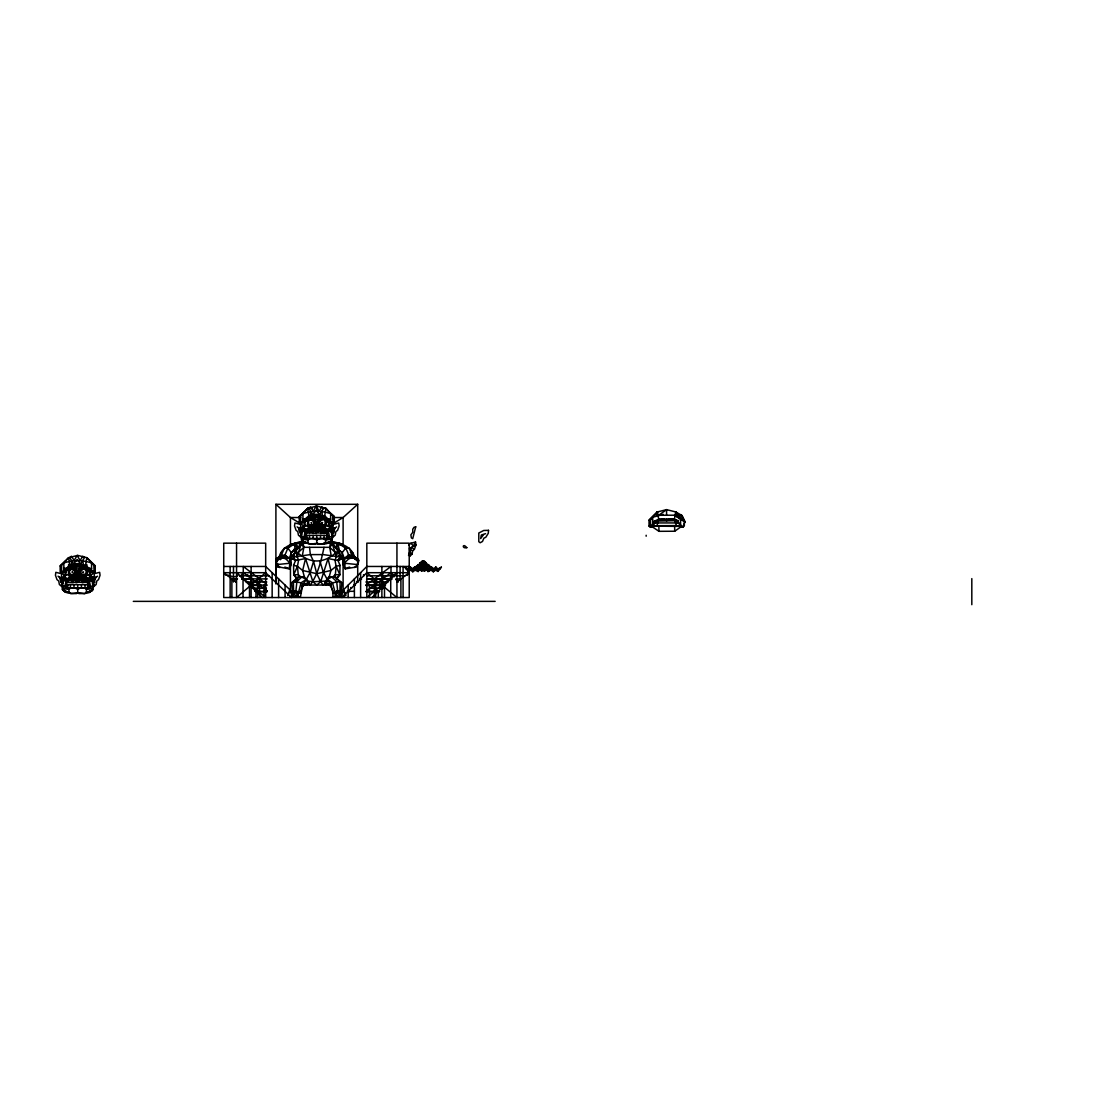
<?xml version="1.0" encoding="UTF-8"?>
<svg xmlns="http://www.w3.org/2000/svg" width="1109" height="1109" viewBox="0 0 1109 1109"><rect width="100%" height="100%" fill="white"/><g stroke="black" fill="none" stroke-linecap="round" stroke-linejoin="round"><path stroke-width="1.5" d="M95.249 565.923L86.835 557.675L95.249 565.923L95.222 571.87L93.808 573.02L85.587 565.063L86.835 557.675L77.713 555.387L68.592 557.675L60.163 565.923L60.191 571.87L61.619 573.02L66.471 571.842M74.317 574.836L66.706 574.836L63.255 576.832L61.549 584.706L62.478 589.6C66.096 594.174 72.57 593.842 77.713 592.622L78.933 593.578L84.686 593.578L89.607 592.358L92.934 589.6L93.863 584.706L93.004 579.175L90.286 575.765L90.231 571.107L87.93 568.64M275.905 583.986L275.905 565.354M357.708 582.294L357.708 504.304L343.111 517.529L332.866 523.711L324.674 515.74L325.907 508.352L316.786 506.064L307.664 508.352L299.25 516.6L299.264 522.547L304.226 526.442L305.779 525.514L313.39 525.514M329.304 526.442L329.304 521.784L332.977 523.587L329.345 526.442L327.779 525.514L320.168 525.514M331.189 527.51L331.993 529.742L329.359 526.442L329.345 521.798L327.003 519.317M425.565 569.069L428.268 569.957L429.765 568.917L430.126 566.519L428.462 564.689L424.206 567.004L421.947 567.004L417.691 564.689L419.59 564.883L419.133 564.259L416.027 566.519L416.388 568.917L418.966 568.917L421.545 570.858L424.595 570.872L424.345 568.917M424.359 563.358L424.608 561.459L423.083 560.974L418.897 564.689L418.966 568.917L421.545 569.513L421.559 570.872L420.63 570.165M345.19 568.889L344.22 557.813C348.448 556.995 363.766 557.051 357.015 564.523L357.209 566.851L345.19 568.889L343.125 564.453L344.22 557.813L352.08 557.425L357.417 558.603L358.11 564.231M433.356 571.787L433.647 568.778L435.823 567.004L437.681 568.848L438 571.412L435.532 570.165L433.356 571.787L431.013 570.165L428.019 571.537L426.397 569.513L424.595 569.513L424.595 570.872L427.159 568.945L429.765 568.917M74.22 575.017L74.566 572.993L76.576 575.488L78.836 575.488L79.238 571.592L76.174 571.592L73.527 574.809L73.596 579.05L76.174 580.991L79.224 581.005L81.789 579.078L84.395 579.05L84.755 576.638L83.092 574.809L80.999 574.67L86.377 575.834L85.601 574.836L83.3 575.682M317.909 526.165L318.311 522.27L315.247 522.27L312.599 525.486L312.669 529.728L315.247 531.668L318.297 531.682L320.861 529.755L320.958 525.486L318.311 522.27L315.247 522.27L315.247 523.67L313.639 523.67L315.649 526.165L317.909 526.165L319.933 523.67L318.311 523.67M424.206 565.354L424.608 561.459L421.545 561.459L421.545 562.859L419.937 562.859L421.947 565.354L424.206 565.354L426.216 562.859L424.608 561.459L424.608 562.859L426.216 562.859L427.256 564.689L427.187 568.917L424.608 570.858L424.206 563.053L420.727 564.093L420.006 568.64L421.947 570.095L424.206 570.095L426.147 568.64L425.426 564.093L421.947 563.053L421.545 561.459L421.808 563.358M293.275 591.319L293.317 587.95M72.903 572.147L71.905 571.981L72.695 572.618M93.627 580.298L92.005 580.298L92.629 581.546L92.31 578.981L90.453 577.124L90.162 580.298L92.629 581.546L95.998 577.29L87.985 581.92L87.306 580.298L85.643 580.298L87.985 581.92L88.276 578.898L85.934 576.985L85.643 580.298L82.648 581.671L80.195 579.203L79.224 581.005L78.836 573.187L77.699 572.812L74.58 575.599L74.636 578.759L76.576 580.215L78.836 580.215L80.777 578.759L80.832 575.599L78.85 573.187L76.576 573.187L76.174 571.592L79.224 571.592L81.886 574.809L81.816 579.05L78.975 580.187L79.224 581.005L80.153 580.298M311.865 522.81L310.95 522.783L311.657 523.365M79.141 571.787L79.183 568.723L82.953 565.964L86.765 567.406L86.835 564.495M345.661 595.159L343.873 590.529L339.867 596.697L340.13 581.518L335.445 577.068L329.276 576.597L327.016 578.801L324.951 583.57L326.462 585.039L324.951 582.696L327.183 579.397L331.868 577.054L335.445 577.068L336.97 579.397M337.025 578.579L339.839 574.712L340.006 565.354L338.009 560.461L340.186 557.023L338.12 550.563L330.69 541.76L328.68 541.788M66.346 580.866L66.221 587.216L63.754 588.56L64.114 591.111M82.815 572.618L83.605 571.981L82.607 572.189M305.446 529.963L305.294 537.893L302.84 539.237L302.84 541.58L309.799 544.256L315.566 544.256L316.786 543.299C321.915 544.519 328.403 544.852 332.007 540.277L332.936 535.384L332.27 531.059M322.012 523.365L322.608 522.547L321.679 522.866M315.247 530.324L315.275 531.682L315.649 530.892L313.708 529.437L313.653 526.276L315.635 523.864L317.923 523.864L318.297 531.682L319.267 529.88L321.97 530.767L323.468 529.728L323.828 527.316L322.164 525.486L320.071 525.347L320.321 526.747M62.756 579.286L65.14 575.765L65.154 571.107L67.483 568.64M302.674 528.383L304.226 526.442L304.226 521.784L306.555 519.317M357.015 564.523L344.206 563.206L344.22 557.813M79.155 569.499L82.953 565.964L72.459 565.964L68.647 567.406L65.93 571.107L65.93 575.308L64.696 575.682L64.696 577.858L62.409 579.175M318.228 520.163L322.026 516.642L325.907 518.18M79.086 571.787L79.183 568.723L68.647 569.749L65.93 571.107M73.527 574.809L74.58 575.599L74.636 578.759L76.576 579.397L84.728 577.928L83.563 577.623M313.251 526.747L313.293 525.694M323.8 528.605L315.649 530.074L313.708 529.437L313.653 526.276L312.599 525.486M419.951 565.465L420.006 568.64L421.947 569.277L430.098 567.808M357.417 558.603L357.264 560.974L352.094 556.441L347.172 557.508L352.496 556.136L357.417 558.603L352.496 556.136M277.264 566.851L277.458 564.523C270.79 556.801 285.983 557.203 290.253 557.813L291.348 564.453L289.283 568.889L277.347 566.671M355.379 585.136L354.409 585.108M385.031 584.609L385.225 585.663L384.865 584.748M391.435 578.177L391.435 579.439L391.089 578.538M297.489 579.868L293.733 574.712L293.566 565.354L295.562 560.461L293.386 557.023L295.451 550.563C309.009 564.453 324.563 564.453 338.12 550.563L335.057 560.461L336.124 566.297L335.334 574.712L334.211 576.763M341.073 591.291L341.919 582.779L340.13 581.518L332.492 582.779L330.801 584.582L330.496 585.843L333.005 591.18M81.803 569.735L81.096 567.115L82.704 565.964L88.498 568.265L87.666 569.749L85.532 568.654L83.286 568.972L79.903 571.523L78.836 569.832L81.096 567.115M320.875 520.412L320.168 517.792L321.79 516.642L327.571 518.943L326.739 520.412L324.604 519.331L322.359 519.65L318.976 522.2L317.923 520.509L320.168 517.792M295.84 591.36L296.907 581.504L301.703 577.054L304.296 576.597L310.34 585.039C318.103 574.06 321.319 560.184 324.022 547.319M68.106 580.298L67.427 581.92L65.251 580.298L62.783 581.546L63.102 578.981L64.96 577.124L67.136 578.898L67.427 581.92L69.77 580.298L72.764 581.671L74.386 579.647L76.174 579.647M308.801 530.657L307.262 530.767L306.5 532.597L304.337 530.961L301.856 532.223L302.175 529.658L304.046 527.801L306.209 529.575L306.5 532.597L308.843 530.961L311.851 532.348L313.695 529.492M412.798 571.787L410.621 570.165L408.154 571.412L408.472 568.848L410.33 567.004L412.506 568.778L412.798 571.787L415.14 570.165L418.135 571.537L419.757 569.513L416.471 569.887M276.363 564.231L279.856 567.517L276.363 564.231L277.056 558.603L281.977 556.136L287.3 557.508L281.977 556.136M287.675 595.464L289.56 590.529L297.129 596.697L296.505 590.958L292.166 590.958M83.286 568.972L82.704 565.964M322.359 519.65L321.79 516.642M63.56 578.524L62.52 586.398L64.96 586.19L67.621 587.812C68.98 583.348 64.974 583.376 66.318 587.812L89.094 587.812C90.439 583.376 86.447 583.348 87.791 587.812L91.659 588.56L91.659 590.903L89.607 591.111L89.607 592.358L86.211 592.358M302.632 529.201L301.593 537.061L304.032 536.867L306.708 538.489C308.052 534.025 304.046 534.053 305.405 538.489M303.201 541.788L301.551 540.277L300.622 535.384L301.482 529.852L302.327 527.51L305.779 525.514M72.113 575.682L72.237 574.836L74.414 574.67L72.321 574.809L70.657 576.638L71.018 579.05L72.515 580.09L74.386 579.647L71.018 579.05M311.185 526.359L308.884 525.514L308.108 526.512L311.185 526.359L315.51 523.004L318.311 522.27M81.096 574.836L90.716 575.682L93.017 579.175L93.295 582.96L94.639 582.197L93.808 565.41L89.981 561.182L91.562 562.998L91.562 570.206L89.33 568.39M332.381 533.637L333.726 532.861L334.211 529.797L332.922 527.316L332.88 516.087L325.907 508.352L322.871 508.352M302.008 528.896L301.828 529.963M340.186 557.023L331.244 555.734L329.692 547.319L330.69 541.76C340.754 542.62 352.787 546.987 354.811 558.201M298.238 579.3L293.733 574.712L297.448 566.297L298.515 560.461L295.451 550.563L302.882 541.76L304.878 541.788L304.878 543.036L308.288 543.036M293.386 557.023L302.327 555.734L303.88 547.319L302.882 541.76C293.428 542.717 281.658 546.335 279.274 556.801M345.758 595.464L343.873 590.529L336.304 596.697L336.928 590.958L341.267 590.958M344.289 595.464L344.747 592.996L343.291 592.372M315.275 531.682L319.849 529.437L319.905 526.276L317.923 523.864L315.649 523.864L315.247 522.27L315.51 524.169L315.303 519.4L311.546 516.642L307.72 518.083L305.003 521.784L305.003 525.985L303.783 526.359L303.783 528.536L301.482 529.852M357.666 559.283L352.898 555.373L348.129 555.373L343.36 559.283L343.36 563.206L344.455 560.821M408.472 555.249L410.025 555.969L412.021 554.237L412.687 550.716L414.392 549.371L415.944 544.976L415.542 542.051L410.871 543.216L408.736 544.976M289.283 568.889L290.253 557.813L284.07 557.245L275.684 560.142M319.849 529.437L319.905 526.276L320.958 525.486M324.757 530.657L326.309 530.767L327.058 532.597L329.234 530.961L331.702 532.223L331.383 529.658L329.525 527.801L327.349 529.575L327.058 532.597L324.715 530.961L321.721 532.348L320.21 529.728M66.096 580.672L64.96 586.19L67.497 588.56M305.169 531.35L304.032 536.867L304.878 539.237L302.84 539.237L300.622 535.384M97.481 576.195L95.651 577.637L93.724 582.059M334.128 531.211L334.724 528.314L336.554 526.872M408.847 554.098L411.536 547.361L415.944 544.976M67.996 569.749L69.659 567.78L72.043 567.78L76.66 570.927L72.861 565.964L67.178 568.265L67.996 569.749L70.837 568.654L75.62 571.523L76.66 570.927M307.068 520.412L308.732 518.457L311.116 518.457L315.746 521.604L311.934 516.642L306.25 518.943L307.068 520.412L309.91 519.331L314.693 522.2L315.746 521.604M291.002 558.686L295.909 559.948L290.627 558.686L291.376 552.642L287.855 548.123L284.334 548.123L281.09 555.859L285.443 555.373L289.019 558.312M89.857 586.509L89.607 588.56M328.929 537.186L328.68 538.212L326.864 538.489L307.706 538.489M295.562 560.461L305.557 558.576L302.646 570.497L304.296 576.597L298.127 577.068L291.653 582.779L292.499 591.291M298.363 592.996L301.08 582.779L306.389 579.397L310.34 572.008L313.556 561.404L310.34 554.597L309.55 547.319M284.888 557.425L285.443 555.373L280.674 555.373L275.905 559.283L277.555 560.544L281.076 556.954L284.888 557.425L281.215 557.425L278.775 559.504M355.143 559.158L352.496 556.954L348.683 557.425L352.357 557.425L352.898 555.373L348.129 555.373L346.576 557.952M294.98 581.989L298.127 577.068L301.703 577.054L306.389 579.397L302.771 584.582L300.484 596.697L290.364 596.697M658.261 520.911L656.958 525.694L650.484 527.274L649.056 526.123L649.028 520.176L657.457 511.928L666.578 509.641L675.7 511.928L681.883 515.435L684.932 521.757L682.867 527.274L676.379 525.611L656.958 525.694L658.871 526.512L658.954 531.322L674.716 531.239L681.578 526.401L649.056 526.123M377.975 591.624L377.573 590.834L377.739 591.887M381.704 587.95L381.302 587.16L381.482 588.214M290.031 561.764L291.376 557.148L299.652 545.975M289.38 558.201L291.376 552.642L294.287 549.496L296.242 542.786L302.66 541.968M75.26 580.298L76.174 580.991L76.438 580.187M343.984 563.303L342.196 557.148L335.75 547.846L337.33 542.786C344.469 543.188 346.937 550.092 348.933 555.859M79.903 571.523L83.438 567.78L85.864 567.78L87.666 569.749M318.976 522.2L322.511 518.457L324.937 518.457L326.739 520.412M297.129 596.697L298.293 592.996L296.505 590.958M296.962 557.023L301.232 544.103L303.88 547.319L329.692 547.319L335.015 552.171L336.609 557.023M66.013 585.136L67.386 581.019M305.086 535.813L306.001 533.069M338.009 560.461L328.014 558.576L320.667 581.754L316.786 585.039L312.904 581.754L306.93 581.005M86.28 566.644L85.532 568.654M325.353 517.321L324.604 519.331M684.336 521.771L684.336 525.971L682.867 527.274L674.452 519.234L675.7 511.928L684.932 521.757L681.883 515.435L678.625 514.978M338.938 559.948L342.944 558.686L337.663 559.948L338.938 559.948L340.713 555.664L338.328 556.136M414.059 568.737L414.849 566.851L418.135 571.537M284.639 555.859L287.855 548.123L290.627 544.658L293.996 544.505L290.627 544.658M81.803 580.09L81.123 579.425L82.898 580.09L84.395 579.05M320.21 529.492L318.047 530.864L318.297 531.682L319.226 530.975M483.482 534.677L480.654 538.586L481.32 535.009L485.576 533.651M72.861 565.964L72.293 568.972M311.934 516.642L311.366 519.65M333.171 519.151L334.322 516.6L329.054 511.859L334.322 516.6L334.308 522.547L332.88 523.698L328.014 522.519M656.223 514.59L657.457 511.928L658.691 519.317L654.379 521.133L650.484 527.274L650.484 519.664L657.457 511.928L656.223 514.59L657.457 511.928L649.028 520.176M299.943 592.511L300.484 592.996L299.874 592.511L303.076 585.843L308.621 582.696L306.389 579.397M76.188 581.005L76.576 573.187L77.699 575.488L78.85 573.187M63.393 580.298L62.783 581.546L59.415 577.29L65.251 580.298L64.96 577.124L64.059 578.967L60.787 579.023M294.855 545.6L296.242 542.786L301.385 544.491L302.882 541.76M408.777 570.165L408.154 571.412L404.785 567.156L410.621 570.165L410.33 567.004L409.207 569.291M315.649 530.892L315.649 523.864L316.786 526.165L317.923 523.864M421.808 568.917L421.559 570.872L421.947 563.053L423.083 565.354L424.22 563.053M301.191 533.637L299.846 532.861L299.361 529.797L300.594 527.316L300.691 516.087L307.664 508.352L312.225 508.352M80.777 570.664L80.527 573.408L81.609 574.268L85.712 574.24L86.197 571.107L84.769 568.654M319.849 521.341L319.6 524.086L320.681 524.945L324.785 524.917L325.284 521.784L323.842 519.331M347.838 591.693L347.464 590.834L347.63 591.887M354.062 585.469L353.688 584.609L353.854 585.663M360.273 579.258L359.898 578.385L360.065 579.452M363.461 574.864L363.821 575.765L363.627 574.725M361.492 579.3L361.146 578.385L361.326 579.439M378.654 590.972L379.001 591.873L378.807 590.834M384.185 585.441L383.783 584.609L383.964 585.663M387.887 581.795L387.609 580.922L387.609 582.003L365.873 582.003M390.396 579.217L389.952 578.427L390.174 579.452M394.111 575.585L393.737 574.725L393.931 575.765M415.542 542.051L413.366 545.919L410.871 543.216M93.863 584.706L91.659 588.56L86.447 589.35L84.686 588.006L70.726 588.006L65.819 587.534L65.556 586.509M330.371 541.788L332.936 535.384M306.708 529.88L306.708 532.985L305.405 532.985M326.864 538.489C325.519 534.025 329.525 534.053 328.167 538.489M71.738 560.835L71.198 564.938A14.5 14.5 0 0 1 83.452 564.938L82.718 560.516M310.811 511.512L310.27 515.616A14.5 14.5 0 0 1 322.525 515.616L321.79 511.194M279.108 557.952L281.09 555.859M64.086 576.361L62.118 582.96L60.773 582.197L60.274 579.12M328.389 531.35L329.525 536.867L328.68 538.212L326.864 538.461L328.264 537.893L330.732 539.237L325.533 540.028L323.773 538.683L309.799 538.683L304.892 538.212L304.628 537.186M78.836 575.488L80.846 572.993L81.193 575.017M308.621 582.696L307.11 585.039L308.621 582.696L302.771 584.582L301.08 582.779L293.441 581.518L293.566 596.697L289.56 590.529M354.617 567.517L357.084 565.119M74.442 567.115L73.762 569.735M313.528 517.792L312.835 520.412M277.458 564.523L290.267 563.206L290.253 557.813M289.615 559.574L291.376 557.148M407.197 575.446L409.221 572.688L366.829 572.688L341.96 597.543L341.96 591.333L366.829 566.463L409.221 566.463M291.764 557.023L294.675 553.155M342.57 558.686L342.196 552.642L345.717 548.123L349.238 548.123L352.482 555.859M240.32 576.417L243.259 572.688L267.13 590.861M335.084 527.967L331.549 531.017L329.234 530.961L329.428 529.7L335.084 527.967L331.702 532.223L331.092 530.961M436.96 569.291L435.823 567.004L435.532 570.165L441.382 567.156L438 571.412L437.39 570.165M329.692 547.319L332.34 544.103L335.015 552.171M82.648 581.671L85.92 578.953L87.985 580.312L90.231 578.953L92.477 580.34L95.998 577.29M321.721 532.348L324.992 529.631L325.02 527.662L327.349 529.575M428.019 571.537L431.29 568.82L431.318 566.851L433.647 568.778M85.587 565.063L69.825 565.063L61.619 573.02L61.619 565.41L65.445 561.182L60.163 565.923M275.905 582.294L275.905 504.304L290.447 517.529L300.691 523.711L302.937 520.87L302.937 513.675L304.518 511.859L299.25 516.6M336.928 590.958L335.14 592.996L335.14 596.697M66.083 568.39L63.851 570.206L63.851 562.998L68.592 557.675L69.825 565.063M280.383 559.698L282.393 557.425L284.916 558.631M328.694 543.036L332.007 540.277L328.68 543.036L323.592 543.036M85.934 576.985L83.383 579.813L79.238 579.647M650.484 519.664L654.31 515.435M313.487 525.347L311.393 525.486L309.73 527.316L310.09 529.728L311.587 530.767M311.338 526.747L312.281 525.694M336.457 578.149L339.839 574.712L336.124 566.297L340.006 565.354M348.891 591.873L348.697 590.834L349.072 591.693M372.069 597.543L396.939 572.688L366.829 597.543L366.829 543.16L409.221 543.16L409.221 597.543L223.727 597.543L223.727 543.16L265.675 543.16L265.675 597.543L236.564 572.688L262.431 597.543M650.484 527.274L657.762 520.246M314.013 529.728L312.683 530.767L313.459 530.324L312.683 529.742L310.09 529.728M416.388 568.917L417.885 569.957L419.659 569.291M426.216 562.859L424.359 562.194M344.206 563.206L350.402 557.245L344.331 557.966M291.376 552.642L301.385 544.491M298.557 552.171L303.88 547.319M266.687 590.875L266.687 591.818M345.745 558.659L347.879 556.787M91.659 590.903L86.447 592.054L84.686 593.578L77.713 592.622L76.479 593.578L70.726 593.578L68.966 592.054L63.767 590.903M330.732 541.58L325.533 542.731L323.773 544.256L318.006 544.256L316.786 543.299L309.799 544.256L308.039 542.731L302.84 541.58M421.794 562.194L419.937 562.859M327.072 581.726L323.232 585.039L320.667 581.754L316.786 573.7L313.556 561.404M437.681 568.848L435.726 568.889L435.532 570.165L437.847 570.206L441.382 567.156M324.674 515.74L308.898 515.74L302.937 520.87L305.169 519.067M223.727 566.463L265.675 566.463L291.542 591.333L291.542 597.543L265.675 572.688L236.564 597.543L236.564 543.16M332.936 576.749L335.334 574.712L339.839 574.712M331.924 525.929L334.059 524.169L338.744 523.004L339.132 525.929L337.58 530.324L335.875 531.668L335.209 535.176L333.213 536.908L331.66 536.202M69.465 576.985L69.493 578.953L71.697 580.409L74.386 579.647L72.03 579.813L69.465 576.985L67.136 578.898L68.689 578.87M306.209 529.575L308.552 527.662L311.102 530.49L313.459 530.324L312.683 529.742L313.708 529.437M412.506 568.778L414.849 566.851L415.14 570.165L413.477 570.165M70.837 568.654L69.437 571.107L69.909 574.24L72.265 574.614L75.01 573.408M309.91 519.331L308.51 521.784L308.995 524.917L313.029 524.945L314.083 524.086L313.847 521.341M89.316 580.672L90.453 586.19L89.607 587.534L87.791 587.784L90.453 586.19L92.893 586.398L92.061 580.09M336.124 566.297L330.926 570.497L316.786 573.7L302.646 570.497L297.448 566.297L293.774 565.354M85.005 587.812L85.005 584.706L87.791 584.706M309.494 529.88L309.494 532.985L306.708 532.985M324.078 538.489L324.078 535.384L326.864 535.384M88.706 574.836L90.273 575.765L93.905 572.909L86.765 569.749L79.183 568.723M72.515 580.09L73.374 579.425M81.886 574.809L78.836 577.137L76.576 577.137L74.58 575.599M319.905 526.276L317.909 527.815L315.649 527.815L313.653 526.276M61.549 584.706L63.754 588.56L68.966 589.35L70.726 588.006M302.84 539.237L308.039 540.028L309.799 538.683M79.238 580.991L81.803 579.064L80.195 579.203M67.621 584.706L70.408 584.706L70.408 587.812M81.026 579.647L84.312 580.007M306.708 535.384L309.494 535.384L309.494 538.489M366.025 585.108L390.992 566.463L390.992 579.314M396.745 582.003L409.221 572.688M427.173 568.931L424.345 570.054M61.522 576.638L61.522 572.909L66.055 571.107L63.435 571.592L65.14 571.454M291.653 582.779L296.602 579.397M663.334 514.368L652.716 517.251L652.716 524.446L654.948 522.935L678.348 522.935L682.867 527.274M328.444 522.394L329.345 521.784L329.456 526.567L331.244 527.51L332.09 529.852L329.789 528.536L329.789 526.359L327.779 525.514M330.69 541.76L335.75 547.846L338.3 546.141M296.242 542.786L287.855 548.123L291.002 544.658L296.242 542.786L297.822 547.846L294.287 549.496M652.716 524.446L654.948 523.032M73.984 579.203L73.222 582.793L66.318 582.308M81.442 587.812L81.442 584.706L85.005 584.706M313.057 529.88L313.057 532.985L309.494 532.985M320.515 538.489L320.515 535.384L324.078 535.384M59.415 577.29L62.936 580.34L65.181 578.953L67.413 580.312L69.493 578.953L69.77 580.298M298.487 527.967L301.856 532.223L304.046 527.801L304.337 530.961L298.487 527.967L302.022 531.017L304.254 529.617L306.5 530.989L308.579 529.631L308.552 527.662M404.785 567.156L408.306 570.206L410.552 568.82L412.798 570.192L414.863 568.82L417.067 570.276L419.757 569.513L418.98 569.957M87.916 588.56L89.607 587.534L84.686 588.006M300.691 543.147L303.616 541.386M77.713 580.187L76.923 582.793L73.984 582.308M77.713 587.812L77.713 584.706L81.442 584.706M316.786 530.864L315.996 533.471L313.057 532.985M316.786 538.489L316.786 535.384L320.515 535.384M65.043 575.89L63.255 576.832L66.706 574.836M78.836 570.927L80.375 570.026L78.836 569.832M70.408 584.706L73.984 584.706L73.984 587.812M85.005 579.203L85.005 582.308L82.191 582.793L81.442 579.203M317.923 521.604L319.447 520.703L317.923 520.509M309.494 535.384L313.057 535.384L313.057 538.489M324.078 529.88L324.078 532.985L321.263 533.471L320.515 529.88M92.671 582.807L94.639 582.197M331.743 533.484L333.726 532.861M304.226 526.442L302.327 527.51L304.116 526.567M73.984 584.706L77.713 584.706M81.442 582.308L77.713 582.308M313.057 535.384L316.786 535.384M320.515 532.985L316.786 532.985M75.079 588.006L77.713 589.35L80.333 588.006M314.152 538.683L316.786 540.028L319.42 538.683M305.003 521.784L307.72 520.412L318.255 519.4L322.026 516.642L311.546 516.642L315.303 519.4M349.557 558.631L352.08 557.425L358.956 560.197M237.576 575.793C233.001 578.801 227.969 573.658 227.442 575.585M231.268 578.427L230.949 579.439L231.407 578.538M235.843 581.989L236.175 580.977L235.607 581.795M62.922 585.524L61.369 586.231L59.373 584.498L58.708 580.991L57.003 579.647L55.45 575.252L55.838 572.327L60.524 573.492M88.581 578.815L90.716 577.858L91.853 578.524M288.687 592.996L290.142 592.372M426.369 564.536L428.462 564.689L426.369 564.536L427.575 564.883M277.208 560.974L277.056 558.603L282.379 556.441M93.627 578.427L95.651 577.637M322.386 526.359L324.674 525.514L325.45 526.512L322.386 526.359C321.139 524.488 329.525 525.444 331.231 527.51L329.331 526.456M88.498 568.265L86.613 569.749L87.223 573.325L85.712 574.24M327.571 518.943L325.686 520.412L325.838 525.735M332.187 544.491L337.33 542.786L345.717 548.123L342.57 544.658L339.576 544.505L342.944 544.658M63.851 562.998C72.584 559.906 82.842 559.906 91.562 562.998M302.937 513.675C311.657 510.584 321.915 510.584 330.634 513.675L330.634 520.87L328.403 519.067M76.174 572.993L76.174 571.592L77.699 571.925M341.738 592.372L332.95 592.996L332.95 596.697L344.663 596.697M346.438 568.071L349.668 567.115M418.578 564.883L419.784 564.536M313.459 530.324L310.77 531.086L308.579 529.631L308.843 530.961L307.179 530.961M677.682 515.921L675.7 511.928L680.579 518.873L680.579 524.446L674.452 519.234L658.691 519.317L664.277 519.303L654.379 521.133L678.528 520.62L669.864 519.317L674.466 519.248M74.636 578.759L70.685 577.928L71.849 577.623M94.986 573.492L99.658 572.327L100.06 575.252L98.507 579.647L96.802 580.991L96.136 584.498L94.14 586.231L92.588 585.524M320.071 525.347L322.164 525.486M277.056 558.603L282.393 557.425M293.469 592.996L300.553 592.996M71.087 580.007L72.03 579.813L72.764 581.671M310.173 530.684L311.102 530.49L311.851 532.348M308.884 525.514L305.003 525.985M324.785 524.917L326.309 524.002L325.686 520.412L328.569 521.784L328.569 525.985M331.425 522.977L334.308 522.547L329.304 522.547M235.967 582.003L223.727 572.688L265.675 572.688M258.757 585.677L258.993 584.665L258.397 585.469M302.327 555.734L310.34 554.597L323.232 554.597L331.244 555.734M326.642 581.005L312.904 581.754L305.557 558.576M327.931 533.374L324.078 532.985M88.859 582.696L85.005 582.308M315.746 520.509L314.152 520.703L314.693 522.2M76.66 569.832L75.065 570.026L75.62 571.523M338.675 556.191L341.78 555.845M325.866 538.489L328.694 538.212L323.773 538.683M319.267 529.88L320.889 529.728L319.558 529.728L320.889 530.767M310.894 527.219L309.73 527.316L312.53 527.316M71.822 576.541L70.657 576.638L73.444 576.638M413.56 569.971L415.099 569.846M70.047 575.03L75.218 574.878M302.022 531.017L304.337 530.961L304.129 529.7L302.175 529.658M408.306 570.206L410.621 570.165L410.427 568.889L408.472 568.848M92.31 578.981L90.356 579.023L90.162 580.298L92.477 580.34M62.936 580.34L65.251 580.298L65.057 579.023L63.102 578.981M678.348 522.935C675.409 517.348 667.368 520.149 662.212 519.317M299.86 529.7L303.131 529.645M406.157 568.903L409.429 568.834M313.556 528.605L309.758 528.605M416.055 567.808L427.395 567.808M73.388 577.928L82.024 577.928M674.452 515.2L684.932 521.757L674.452 515.2L658.691 515.283L666.578 509.641L666.578 515.241M668.782 519.289L674.563 519.275L676.892 521.078M653.492 526.096L679.928 525.985M303.076 585.843L301.87 585.843L303.076 585.843L302.771 584.582M275.905 504.304L357.708 504.304M300.636 517.529L290.447 517.529L290.447 544.311M332.908 517.529L343.111 517.529L343.111 544.311M313.14 517.792L320.432 517.792M302.937 519.067L307.72 519.067L307.664 518.166L307.72 525.735L311.31 525.514M330.634 519.067L326.559 519.067L328.569 521.784M305.127 521.784L300.594 523.587L301.496 523.587M332.977 523.587L328.43 521.784L332.256 521.784M300.691 522.117L303.935 522.117M328.014 522.117L332.88 522.117M303.422 522.27L302.521 522.27L304.226 522.131M328.43 521.784L331.064 522.27M314.429 524.904L315.649 524.904M317.909 524.904L319.129 524.904M300.594 527.316L301.496 527.316M321.042 527.316L323.828 527.316L322.664 527.219M332.076 527.316L332.977 527.316M299.361 529.797L300.262 529.797M318.311 529.728L323.468 529.728M333.31 529.797L334.211 529.797M312.447 530.102L313.362 530.102M320.21 530.102L321.111 530.102M300.858 530.961L304.337 530.961M326.393 530.961L324.715 530.961L324.992 529.631L327.072 530.989L329.304 529.617L329.525 527.801L330.427 529.645L333.698 529.7M332.7 530.961L329.234 530.961L329.304 529.617L331.549 531.017M328.68 539.237L330.732 539.237M350.416 552.642L352.759 552.642M420.727 564.093L421.947 564.093M424.206 564.093L425.426 564.093M416.027 566.519L418.814 566.519M427.339 566.519L430.126 566.519M76.382 573.311L76.23 568.723L72.459 565.964L74.067 567.115L81.359 567.115M63.851 568.39L67.926 568.39M86.835 568.39L91.562 568.39M421.947 568.64L418.966 568.917L418.758 567.808M424.206 568.64L426.147 568.64L426.203 565.465M432.676 570.165L431.013 570.165L431.29 568.82L433.369 570.192L435.601 568.82L437.847 570.206M87.486 568.39L89.482 571.107L93.184 571.107M61.619 571.44L66.471 571.44M88.942 571.44L93.808 571.44M91.978 571.592L91.077 571.592L92.99 572.909L89.358 571.107L90.273 571.107L90.383 575.89L92.172 576.832L90.259 575.779M91.895 571.87L95.222 571.87M76.424 572.327L77.699 572.327M75.357 574.226L76.576 574.226M78.836 574.226L80.056 574.226M293.733 574.712L298.238 574.712L300.636 576.749M239.807 575.793L268.919 575.793M367.065 575.793L405.062 575.793M81.969 576.638L84.755 576.638L83.591 576.541M78.836 578.759L80.777 578.759L80.832 575.599M237.465 578.898L231.878 578.898L231.892 597.543M241.651 578.898L267.297 578.898M367.301 578.898L391.782 578.898M395.816 578.898L400.903 578.898L400.903 597.543M230.7 579.258L237.215 579.258M242.081 579.217L251.84 579.217M366.538 579.258L391.629 579.258M61.785 580.298L65.251 580.298M246.267 582.003L266.812 582.003M60.773 582.197L62.756 582.807M302.341 585.039L331.217 585.039M267.283 585.108L249.497 585.108L249.497 597.543M366.109 585.108L385.488 585.108M250.246 585.441L260.005 585.441M365.776 585.441L385.405 585.469M252.727 588.227L266.437 588.227M370.184 588.227L383.451 588.227M63.809 591.083L65.195 591.083M90.231 591.083L91.617 591.083M254.723 591.333L267.283 591.333M348.184 591.319L354.395 591.319M379.708 591.333L366.025 591.333L390.992 572.688L394.028 576.832M256.789 591.652L266.812 591.873M365.804 591.693L379.181 591.693M291.695 592.372L296.325 592.372M133.302 601.369L495.155 601.369M321.097 528.605L313.556 528.605M436.724 568.834L439.996 568.903M94.625 579.023L91.354 578.967L90.453 577.124L86.724 578.87L87.223 580.09L85.684 579.979M80.195 574.878L85.365 575.03M431.054 569.846L432.607 569.971M329.525 536.867L331.979 537.061L331.147 530.767M291.792 555.845L294.897 556.191M290.142 557.966L284.07 557.245L290.267 563.206L290.211 559.283M329.304 541.76L337.33 542.786L338.716 545.6M61.841 582.807L63.033 582.96M304.892 538.212L306.708 538.489M252.103 579.439L252.436 578.427L251.868 579.258M250.482 579.439L250.842 578.441L250.232 579.258M232.613 579.452L232.904 578.427L232.322 579.217M260.268 585.663L260.587 584.637L260.033 585.469M308.995 524.917L307.498 524.002L308.108 520.412L306.25 518.943M69.909 574.24L68.425 573.325L69.035 569.749L67.178 568.265M323.398 530.684L320.113 530.324L322.788 531.086L325.02 527.662L325.796 529.548M429.696 569.887L426.397 569.513L429.086 570.276L431.318 566.851L432.094 568.737M337.108 592.372L339.964 592.996M343.36 559.283L344.691 559.588M88.942 571.842L93.808 573.02M299.596 524.169L294.925 523.004L294.523 525.929L296.075 530.324L297.78 531.668L298.446 535.176L300.442 536.908M410.926 550.258L412.687 550.716M343.36 563.206L345.01 563.649M284.805 567.115L288.035 568.071M324.951 583.57L324.951 582.696L330.801 584.582L333.088 592.996M70.186 576.25L69.035 575.834L69.812 574.836L68.689 575.058L68.647 569.749M297.101 526.872L300.955 529.104M58.028 576.195L61.882 578.427M303.783 528.536L305.904 529.492M64.696 577.858L66.831 578.815M275.905 563.206L278.29 564.273M333.92 545.975L342.196 552.642L344.192 558.201M247.57 574.781L247.099 575.723L247.667 574.864M263.9 587.216L263.429 588.158L263.997 587.299M324.951 582.696L330.496 585.843M329.941 541.386L332.866 543.147M67.497 588.56L65.805 587.534L65.805 588.56M320.016 561.404L323.232 572.008L327.183 579.397L332.492 582.779L336.304 596.697M295.271 546.141L297.822 547.846M651.926 526.553L658.954 531.322M680.981 519.054L684.932 521.757M331.009 522.27L332.922 523.587M330.149 522.27L332.076 523.587M338.203 580.243L341.919 582.779M414.392 549.371L411.536 547.361L409.498 548.151L410.025 555.969M335.75 547.846L342.196 552.642M74.067 567.115L76.23 568.723M266.382 584.083L243.259 566.463L243.259 579.314M82.038 579.425L82.898 580.09M61.522 572.909L65.14 575.765M366.829 572.688L396.939 597.543L396.939 543.16M285.692 556.787L287.827 558.659M409.609 551.783L412.021 554.237M321.277 525.694L322.234 526.747M82.205 575.017L83.147 576.07M65.805 592.358L62.478 589.6L65.805 592.358L65.805 591.111M325.907 508.352L330.634 513.675M61.771 582.059L59.858 577.637M223.727 572.688L225.681 575.169M338.897 553.155L341.808 557.023M396.052 579.591L398.076 582.35M327.183 579.397L330.801 584.582M74.76 570.664L75.357 571.551M330.413 527.052L331.619 529.284M91.34 576.375L92.546 578.607M285.443 555.373L286.995 557.952M299.361 576.763L298.238 574.712L297.448 566.297M93.849 576.638L95.097 579.12M309.175 519.331L308.427 517.321M70.103 568.654L69.354 566.644M292.859 555.664L294.634 559.948M326.434 533.11L328.264 537.893M87.361 582.433L89.191 587.216M307.664 508.352L308.898 515.74M281.076 556.954L280.674 555.373M674.937 520.828L676.379 525.611L674.632 526.442L674.716 531.239M337.33 542.786L339.285 549.496M348.129 555.373L348.683 557.425M328.014 558.576L330.926 570.497L329.276 576.597L331.868 577.054L336.665 581.504L337.732 591.36M298.931 528.314L299.541 531.211M92.962 579.189L93.53 582.807M666.592 519.303L666.606 521.105M421.933 563.053L421.947 565.354M315.635 523.864L315.649 526.165M76.563 573.187L76.576 575.488M316.786 506.064L316.786 510.265M971.817 578.607L971.817 604.696M646.159 535.259L646.159 536.202M423.083 560.974L423.083 565.354M403.08 566.463L403.08 597.543M400.113 566.463L400.113 580.451M390.728 578.898L390.728 597.543M384.504 585.108L384.504 597.543M382.674 572.688L382.674 589.073M381.884 566.463L381.884 597.543M378.294 591.333L378.294 597.543M375.674 578.898L375.674 597.543M375.147 591.333L375.147 595.99M374.357 578.898L374.357 595.99M369.449 585.108L369.449 597.543M360.619 572.688L360.619 597.543M354.395 578.898L354.395 597.543M348.184 585.108L348.184 597.543M343.111 558.95L343.111 591.291M325.533 540.028L325.533 542.731M318.311 530.324L318.297 531.682M316.786 521.771L316.786 526.165M316.786 540.028L316.786 543.299M308.039 540.028L308.039 542.731M298.293 592.996L298.293 596.697M290.447 558.95L290.447 591.291M285.082 585.108L285.082 597.543M280.813 552.642L280.813 555.637M278.609 578.898L278.609 597.543M272.149 572.688L272.149 597.543M264.053 585.108L264.053 597.543M259.575 578.898L259.575 595.99M257.981 591.333L257.981 594.438M257.593 578.898L257.593 597.543M255.957 591.333L255.957 597.543M251.41 572.688L251.41 587.368M251.119 566.463L251.119 597.543M243.037 578.898L243.037 597.543M233.486 566.463L233.486 582.003M230.145 566.463L230.145 597.543M90.716 577.858L90.716 575.682L89.482 575.308L89.482 571.107M86.765 569.749L86.765 575.058M86.447 589.35L86.447 592.054M77.699 571.093L77.699 575.488M77.713 589.35L77.713 592.622M68.966 589.35L68.966 592.054M68.592 564.495L68.592 568.39M318.255 519.4L318.214 522.464L318.255 519.4M466.834 547.666C461.649 549.135 462.55 542.37 466.834 547.666M488.528 530.338L488.293 533.277L485.839 537.241L483.884 538.198L482.484 541.483L480.155 542.745L478.797 541.719L478.797 533.013L483.718 530.476L488.528 530.338M350.929 587.548L351.47 588.158L350.929 587.548M357.153 581.324L357.694 581.934L357.153 581.324M255.042 581.324L255.916 581.74L255.042 581.324M415.736 526.817L412.714 538.683L411.37 537.907L410.871 534.843L412.742 532.348L412.742 529.243L414.031 527.302L415.736 526.817M77.131 555.484L74.151 560.489L71.461 556.247L69.728 557.605L73.651 563.913L77.131 559.504L80.61 563.913L84.52 557.605L82.787 556.247L80.111 560.489L77.131 555.484M316.204 506.161L313.223 511.166L310.534 506.924L308.815 508.282L312.724 514.59L316.204 510.182L319.683 514.59L323.592 508.282L321.873 506.924L319.184 511.166L316.204 506.161M90.758 591.083L89.607 592.358L92.934 589.6L90.758 591.083M67.621 587.812L65.819 587.534L67.621 587.812M303.741 541.76L301.551 540.277L304.878 543.036L303.741 541.76"/></g></svg>
